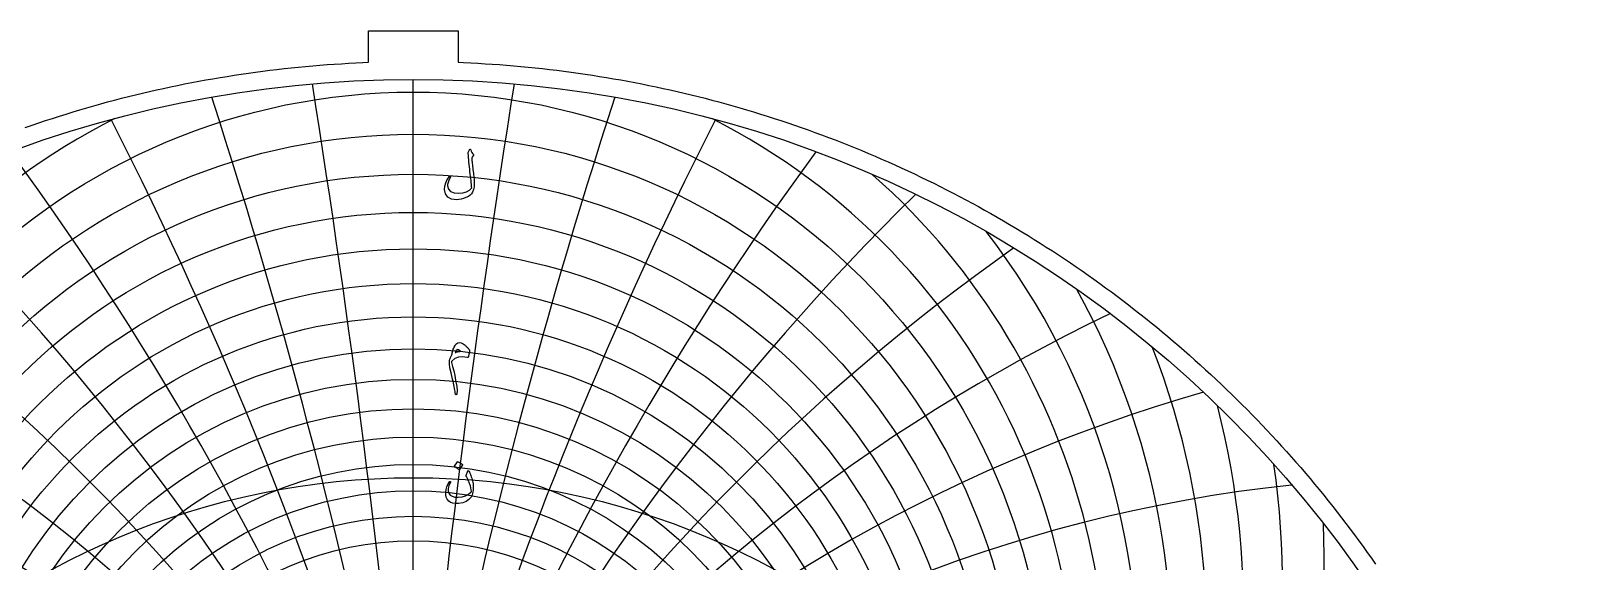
# Model space of a CAD drawing. Header units: millimetres. Extents: x -137 to 137, y -137 to 141.
# Drawn here: x -44.8 to 135, y 78.6 to 140.7 of the extents above; entities that cross this region are included whole.
import ezdxf

# ---------------------------------------------------------------- set-up
doc = ezdxf.new("R2010")
doc.units = ezdxf.units.MM
for name, color, linetype in [('CUT_OUTER', 1, 'Continuous'), ('ENGRAVE', 7, 'Continuous'), ('ENGRAVE_FINE', 8, 'Continuous'), ('TEXT', 5, 'Continuous')]:
    doc.layers.add(name, color=color, linetype=linetype)

msp = doc.modelspace()

# ---------------------------------------------------------------- linework, layer by layer
at = {"layer": 'CUT_OUTER'}
msp.add_lwpolyline([(-45.3947, 129.3667), (-44.6, 129.6428), (-43.8037, 129.914), (-43.0058, 130.1803), (-42.2062, 130.4417), (-41.405, 130.6983), (-40.6023, 130.9499), (-39.798, 131.1965), (-38.9923, 131.4382), (-38.185, 131.675), (-37.3764, 131.9068), (-36.5663, 132.1337), (-35.7549, 132.3556), (-34.9421, 132.5725), (-34.128, 132.7844), (-33.3126, 132.9913), (-32.4959, 133.1932), (-31.6781, 133.3901), (-30.859, 133.5819), (-30.0388, 133.7688), (-29.2174, 133.9506), (-28.395, 134.1273), (-27.5714, 134.299), (-26.7469, 134.4657), (-25.9213, 134.6272), (-25.0948, 134.7838), (-24.2673, 134.9352), (-23.4389, 135.0816), (-22.6096, 135.2228), (-21.7795, 135.359), (-20.9485, 135.4901), (-20.1167, 135.6161), (-19.2842, 135.737), (-18.451, 135.8528), (-17.6171, 135.9634), (-16.7825, 136.0689), (-15.9473, 136.1694), (-15.1115, 136.2646), (-14.2751, 136.3548), (-13.4381, 136.4398), (-12.6007, 136.5197), (-11.7628, 136.5945), (-10.9245, 136.6641), (-10.0857, 136.7285), (-9.2466, 136.7878), (-8.4071, 136.842), (-7.5673, 136.891), (-6.7272, 136.9349), (-5.8868, 136.9736), (-5.25, 136.999), (-5.25, 140.7), (5.25, 140.7), (5.25, 136.999), (5.8868, 136.9736), (6.7272, 136.9349), (7.5673, 136.891), (8.4071, 136.842), (9.2466, 136.7878), (10.0857, 136.7285), (10.9245, 136.6641), (11.7628, 136.5945), (12.6007, 136.5197), (13.4381, 136.4398), (14.2751, 136.3548), (15.1115, 136.2646), (15.9473, 136.1694), (16.7825, 136.0689), (17.6171, 135.9634), (18.451, 135.8528), (19.2842, 135.737), (20.1167, 135.6161), (20.9485, 135.4901), (21.7795, 135.359), (22.6096, 135.2228), (23.4389, 135.0816), (24.2673, 134.9352), (25.0948, 134.7838), (25.9213, 134.6272), (26.7469, 134.4657), (27.5714, 134.299), (28.395, 134.1273), (29.2174, 133.9506), (30.0388, 133.7688), (30.859, 133.5819), (31.6781, 133.3901), (32.4959, 133.1932), (33.3126, 132.9913), (34.128, 132.7844), (34.9421, 132.5725), (35.7549, 132.3556), (36.5663, 132.1337), (37.3764, 131.9068), (38.185, 131.675), (38.9923, 131.4382), (39.798, 131.1965), (40.6023, 130.9499), (41.405, 130.6983), (42.2062, 130.4417), (43.0058, 130.1803), (43.8037, 129.914), (44.6, 129.6428), (45.3947, 129.3667), (46.1876, 129.0857), (46.9788, 128.7999), (47.7682, 128.5092), (48.5558, 128.2137), (49.3416, 127.9133), (50.1255, 127.6082), (50.9076, 127.2982), (51.6877, 126.9834), (52.4659, 126.6639), (53.2421, 126.3396), (54.0163, 126.0105), (54.7885, 125.6767), (55.5586, 125.3382), (56.3266, 124.9949), (57.0925, 124.6469), (57.8562, 124.2943), (58.6178, 123.9369), (59.3772, 123.5749), (60.1343, 123.2083), (60.8891, 122.837), (61.6417, 122.4611), (62.392, 122.0805), (63.1399, 121.6954), (63.8854, 121.3057), (64.6285, 120.9114), (65.3692, 120.5126), (66.1074, 120.1092), (66.8431, 119.7013), (67.5763, 119.2889), (68.307, 118.872), (69.0351, 118.4507), (69.7606, 118.0249), (70.4835, 117.5946), (71.2037, 117.1599), (71.9212, 116.7208), (72.6361, 116.2773), (73.3482, 115.8294), (74.0575, 115.3772), (74.7641, 114.9206), (75.4678, 114.4597), (76.1687, 113.9945), (76.8667, 113.525), (77.5618, 113.0512), (78.254, 112.5732), (78.9433, 112.0909), (79.6296, 111.6044), (80.3129, 111.1137), (80.9932, 110.6188), (81.6704, 110.1198), (82.3445, 109.6166), (83.0156, 109.1092), (83.6835, 108.5978), (84.3483, 108.0823), (85.0098, 107.5627), (85.6682, 107.0391), (86.3234, 106.5114), (86.9753, 105.9797), (87.624, 105.4441), (88.2693, 104.9044), (88.9113, 104.3608), (89.55, 103.8133), (90.1853, 103.2619), (90.8172, 102.7066), (91.4457, 102.1474), (92.0707, 101.5844), (92.6923, 101.0176), (93.3104, 100.4469), (93.925, 99.8725), (94.536, 99.2943), (95.1435, 98.7123), (95.7474, 98.1267), (96.3477, 97.5374), (96.9443, 96.9443), (97.5374, 96.3477), (98.1267, 95.7474), (98.7123, 95.1435), (99.2943, 94.536), (99.8725, 93.925), (100.4469, 93.3104), (101.0176, 92.6923), (101.5844, 92.0707), (102.1474, 91.4457), (102.7066, 90.8172), (103.2619, 90.1853), (103.8133, 89.55), (104.3608, 88.9113), (104.9044, 88.2693), (105.4441, 87.624), (105.9797, 86.9753), (106.5114, 86.3234), (107.0391, 85.6682), (107.5627, 85.0098), (108.0823, 84.3483), (108.5978, 83.6835), (109.1092, 83.0156), (109.6166, 82.3445), (110.1198, 81.6704), (110.6188, 80.9932), (111.1137, 80.3129), (111.6044, 79.6296), (112.0909, 78.9433), (112.5732, 78.254)], dxfattribs=at)
at = {"layer": 'ENGRAVE'}
msp.add_lwpolyline([(0, -135), (0, 135)], dxfattribs=at)
for centre, radius in [((0, 0), 135), ((0, 54.6781), 64.7465), ((0, 48.7848), 51.0988), ((0, 0), 88.3696), ((0, 44.6323), 39.2273)]:
    msp.add_circle(centre, radius, dxfattribs=at)
for centre, radius, start, end in [((0, 63.1135), 81.0925, 131.505689, 48.494311), ((0, 75.5328), 101.7091, 171.861817, 8.138183)]:
    msp.add_arc(centre, radius, start, end, dxfattribs=at)
at = {"layer": 'ENGRAVE_FINE'}
for centre, radius in [((0, 59.3619), 74.1499), ((0, 57.6858), 70.8927), ((0, 56.1277), 67.7618), ((0, 53.3282), 61.8372), ((0, 52.0705), 59.0253), ((0, 50.898), 56.3029), ((0, 49.8046), 53.6629), ((0, 47.8336), 48.6048), ((0, 46.9466), 46.1755), ((0, 46.1198), 43.8057), ((0, 45.3494), 41.4911), ((0, 43.9653), 37.0105)]:
    msp.add_circle(centre, radius, dxfattribs=at)
for centre, radius, start, end in [((-1381.0948, -82.406), 1386.3704, 1.970609, 9.0005684), ((-1381.0948, -82.406), 1386.3704, 1.970609, 9.0005684), ((1381.0948, -82.406), 1386.3704, 170.9994316, 178.029391), ((1381.0948, -82.406), 1386.3704, 170.9994316, 178.029391), ((-685.2618, -82.406), 695.833, 3.9475723, 18.0264633), ((-685.2618, -82.406), 695.833, 3.9475723, 18.0264633), ((685.2618, -82.406), 695.833, 161.9735367, 176.0524277), ((685.2618, -82.406), 695.833, 161.9735367, 176.0524277), ((0, 61.1671), 77.5454, 116.761961, 63.238039), ((-450.9442, -82.406), 466.8518, 5.937319, 27.102961), ((-450.9442, -82.406), 466.8518, 5.937319, 27.102961), ((450.9442, -82.406), 466.8518, 152.897039, 174.062681), ((450.9442, -82.406), 466.8518, 152.897039, 174.062681), ((-331.9781, -82.406), 353.2837, 7.946429, 36.25515), ((-331.9781, -82.406), 353.2837, 7.946429, 36.25515), ((331.9781, -82.406), 353.2837, 143.74485, 172.053571), ((331.9781, -82.406), 353.2837, 143.74485, 172.053571), ((-259.1211, -82.406), 285.9085, 9.981712, 45.507598), ((-259.1211, -82.406), 285.9085, 9.981712, 45.507598), ((259.1211, -82.406), 285.9085, 134.492402, 170.018288), ((259.1211, -82.406), 285.9085, 134.492402, 170.018288), ((0, 65.2153), 84.8064, 142.198389, 37.801611), ((-209.2839, -82.406), 241.6603, 12.050293, 54.883684), ((-209.2839, -82.406), 241.6603, 12.050293, 54.883684), ((209.2839, -82.406), 241.6603, 125.116316, 167.949707), ((209.2839, -82.406), 241.6603, 125.116316, 167.949707), ((0, 67.4885), 88.7042, 151.015142, 28.984858), ((-172.5633, -82.406), 210.6609, 14.159704, 64.404429), ((-172.5633, -82.406), 210.6609, 14.159704, 64.404429), ((172.5633, -82.406), 210.6609, 115.595571, 165.840296), ((172.5633, -82.406), 210.6609, 115.595571, 165.840296), ((0, 69.9513), 92.8052, 158.687359, 21.312641), ((-143.9998, -82.406), 187.9783, 16.317984, 74.086539), ((-143.9998, -82.406), 187.9783, 16.317984, 74.086539), ((143.9998, -82.406), 187.9783, 105.913461, 163.682016), ((143.9998, -82.406), 187.9783, 105.913461, 163.682016), ((0, 72.6247), 97.1317, 165.56857, 14.43143), ((-120.8301, -82.406), 170.8796, 18.533791, 83.939396), ((-120.8301, -82.406), 170.8796, 18.533791, 83.939396), ((120.8301, -82.406), 170.8796, 96.060604, 161.466209), ((120.8301, -82.406), 170.8796, 96.060604, 161.466209), ((0, 78.7039), 106.5667, 177.696461, 2.303539)]:
    msp.add_arc(centre, radius, start, end, dxfattribs=at)
at = {"layer": 'TEXT'}
for points in [[(6.5722, 126.7746), (6.5849, 126.7968), (6.6012, 126.8127), (6.6212, 126.8223), (6.6448, 126.8254), (6.6683, 126.8213), (6.6883, 126.8091), (6.7046, 126.7887), (6.7173, 126.7601), (6.7849, 126.5936), (6.8571, 126.4498), (6.9337, 126.3287), (7.0149, 126.2303), (7.039, 126.1949), (7.0458, 126.1541), (7.0353, 126.1078), (7.0077, 126.0561), (6.99, 126.0311), (6.9732, 126.0071), (6.9573, 125.9839), (6.9423, 125.9617), (6.9283, 125.9408), (6.9151, 125.9218), (6.9029, 125.9046), (6.8915, 125.8891), (6.8725, 125.861), (6.8589, 125.8274), (6.8507, 125.7884), (6.848, 125.744), (6.8566, 125.6185), (6.8679, 125.4818), (6.882, 125.3337), (6.8988, 125.1742), (6.9178, 125.0034), (6.9387, 124.8213), (6.9614, 124.6278), (6.9859, 124.423), (7.0133, 124.2186), (7.0376, 124.0265), (7.0587, 123.8467), (7.0766, 123.6791), (7.0918, 123.5232), (7.1047, 123.3788), (7.1154, 123.2456), (7.1238, 123.1238), (7.1333, 122.7632), (7.1038, 122.4216), (7.0353, 122.0991), (6.9278, 121.7956), (6.823, 121.6173), (6.6611, 121.4526), (6.442, 121.3016), (6.1657, 121.1641), (5.8663, 121.0503), (5.5851, 120.97), (5.322, 120.9233), (5.077, 120.9101), (4.4637, 120.9945), (4.0246, 121.2258), (3.7597, 121.6042), (3.669, 122.1295), (3.7007, 122.5209), (3.8032, 122.9043), (3.9765, 123.2794), (4.2206, 123.6464), (4.2392, 123.6677), (4.2587, 123.6809), (4.2791, 123.6859), (4.3004, 123.6827), (4.3231, 123.6741), (4.3403, 123.6627), (4.3521, 123.6487), (4.3585, 123.6319), (4.363, 123.6069), (4.3621, 123.5829), (4.3557, 123.5598), (4.344, 123.5375), (4.1775, 123.2132), (4.0627, 122.9369), (3.9996, 122.7087), (3.9883, 122.5287), (4.1094, 122.1408), (4.3712, 121.87), (4.7735, 121.7162), (5.3165, 121.6795), (5.806, 121.7325), (6.222, 121.8555), (6.5645, 122.0483), (6.8335, 122.3109), (6.8278, 122.4377), (6.818, 122.5858), (6.8042, 122.7552), (6.7863, 122.946), (6.7638, 123.1585), (6.7364, 123.3933), (6.704, 123.6503), (6.6665, 123.9295), (6.6311, 124.2175), (6.5976, 124.501), (6.5658, 124.78), (6.5359, 125.0545), (6.5082, 125.3244), (6.4833, 125.5897), (6.461, 125.8506), (6.4415, 126.1069), (6.4125, 126.3537), (6.4139, 126.3818), (6.4179, 126.4081), (6.4247, 126.4326), (6.4343, 126.4553)], [(4.5145, 102.7481), (4.5342, 102.864), (4.5572, 102.9795), (4.5832, 103.0945), (4.6125, 103.209), (4.6458, 103.3222), (4.6842, 103.4331), (4.7275, 103.5418), (4.7758, 103.6481), (4.8829, 103.8409), (4.9935, 103.9911), (5.1079, 104.0986), (5.2258, 104.1635), (5.4054, 104.1948), (5.6032, 104.158), (5.8192, 104.0532), (6.0532, 103.8804), (6.1176, 103.8251), (6.1802, 103.7679), (6.241, 103.7089), (6.3, 103.6481), (6.3576, 103.5855), (6.4143, 103.5211), (6.4701, 103.4549), (6.525, 103.3869), (6.5531, 103.3474), (6.5722, 103.3088), (6.5822, 103.2712), (6.5831, 103.2344), (6.5586, 103.0863), (6.5359, 102.9541), (6.515, 102.8377), (6.496, 102.7373), (6.4792, 102.654), (6.4651, 102.5894), (6.4538, 102.5433), (6.4452, 102.5159), (6.4238, 102.4823), (6.3962, 102.4615), (6.3621, 102.4533), (6.3218, 102.4578), (5.7597, 102.5368), (5.2712, 102.4905), (4.8561, 102.319), (4.5145, 102.0223), (4.4905, 101.986), (4.4764, 101.9498), (4.4723, 101.9135), (4.4782, 101.8772), (4.6061, 101.3882), (4.7286, 100.8792), (4.8457, 100.3503), (4.9573, 99.8014), (5.0834, 99.0629), (5.1351, 98.5312), (5.1124, 98.2064), (5.0153, 98.0885), (4.9759, 98.0975), (4.9446, 98.132), (4.9214, 98.1919), (4.9065, 98.2772), (4.8888, 98.455), (4.8647, 98.6401), (4.8343, 98.8324), (4.7976, 99.032), (4.7554, 99.2384), (4.7087, 99.4512), (4.6574, 99.6703), (4.6016, 99.8957), (4.4152, 100.6519), (4.2913, 101.2512), (4.2301, 101.6935), (4.2315, 101.9788), (4.2521, 102.1115), (4.2777, 102.2337), (4.3083, 102.3455), (4.344, 102.4469), (4.3832, 102.5379), (4.4247, 102.6184), (4.4685, 102.6885), (4.5145, 102.7481)], [(4.8919, 103.0167), (4.9591, 103.0446), (5.0298, 103.0702), (5.1042, 103.0936), (5.1823, 103.1147), (5.2635, 103.1335), (5.3474, 103.1501), (5.434, 103.1643), (5.5234, 103.1764), (5.3977, 103.2721), (5.2893, 103.3342), (5.1981, 103.3628), (5.1242, 103.3578), (5.0362, 103.3147), (4.9681, 103.2435), (4.9201, 103.1442), (4.8919, 103.0167)], [(5.1605, 90.237), (5.1696, 90.2461), (5.1823, 90.2515), (5.1986, 90.2533), (5.2185, 90.2515), (5.3596, 90.1944), (5.4925, 90.1245), (5.6173, 90.0419), (5.7339, 89.9467), (5.7452, 89.9322), (5.7502, 89.9177), (5.7488, 89.9031), (5.7411, 89.8886), (5.4, 89.337), (5.3873, 89.3239), (5.371, 89.3207), (5.351, 89.3275), (5.3274, 89.3443), (5.307, 89.3588), (5.2748, 89.3806), (5.2308, 89.4096), (5.175, 89.4459), (5.1065, 89.4894), (5.0244, 89.5402), (4.9287, 89.5983), (4.8194, 89.6636), (4.8048, 89.6745), (4.7976, 89.6854), (4.7976, 89.6963), (4.8048, 89.7072)], [(6.5032, 89.1483), (6.564, 89.0258), (6.623, 88.8979), (6.6801, 88.7645), (6.7355, 88.6257), (6.7881, 88.4806), (6.8371, 88.3281), (6.8825, 88.1685), (6.9242, 88.0015), (6.96, 87.8353), (6.9877, 87.6704), (7.0072, 87.5068), (7.0185, 87.3447), (7.0217, 87.1834), (7.0167, 87.0226), (7.0036, 86.8622), (6.9823, 86.7023), (6.9469, 86.5345), (6.8988, 86.3793), (6.838, 86.2369), (6.7645, 86.1072), (6.5146, 85.8119), (6.1857, 85.5864), (5.7779, 85.4308), (5.2911, 85.3451), (4.9391, 85.3365), (4.6306, 85.3832), (4.3657, 85.4852), (4.1444, 85.6427), (3.9779, 85.845), (3.8631, 86.0818), (3.8001, 86.353), (3.7887, 86.6588), (3.83, 86.9827), (3.9175, 87.2939), (4.0514, 87.5924), (4.2315, 87.8781), (4.26, 87.9108), (4.2877, 87.9289), (4.3145, 87.9326), (4.3403, 87.9217), (4.3644, 87.899), (4.3712, 87.8673), (4.3607, 87.8264), (4.3331, 87.7765), (4.1534, 87.4168), (4.0645, 87.0925), (4.0663, 86.8035), (4.1589, 86.5499), (4.3281, 86.3467), (4.5671, 86.2015), (4.8761, 86.1144), (5.2548, 86.0854), (5.7126, 86.1303), (6.1204, 86.2505), (6.4783, 86.446), (6.7863, 86.7168), (6.7926, 86.7264), (6.7972, 86.7404), (6.7999, 86.759), (6.8008, 86.7822), (6.7904, 86.9641), (6.7518, 87.1759), (6.6851, 87.4177), (6.5903, 87.6894), (6.5368, 87.8262), (6.4851, 87.9534), (6.4352, 88.0712), (6.3871, 88.1793), (6.3404, 88.2776), (6.2946, 88.3653), (6.2496, 88.4427), (6.2056, 88.5096), (6.1848, 88.5445), (6.173, 88.5767), (6.1703, 88.6062), (6.1766, 88.633), (6.3944, 89.1701), (6.4148, 89.2014), (6.4397, 89.2082), (6.4692, 89.1905), (6.5032, 89.1483)]]:
    msp.add_lwpolyline(points, close=True, dxfattribs=at)

doc.saveas('drawing.dxf')
